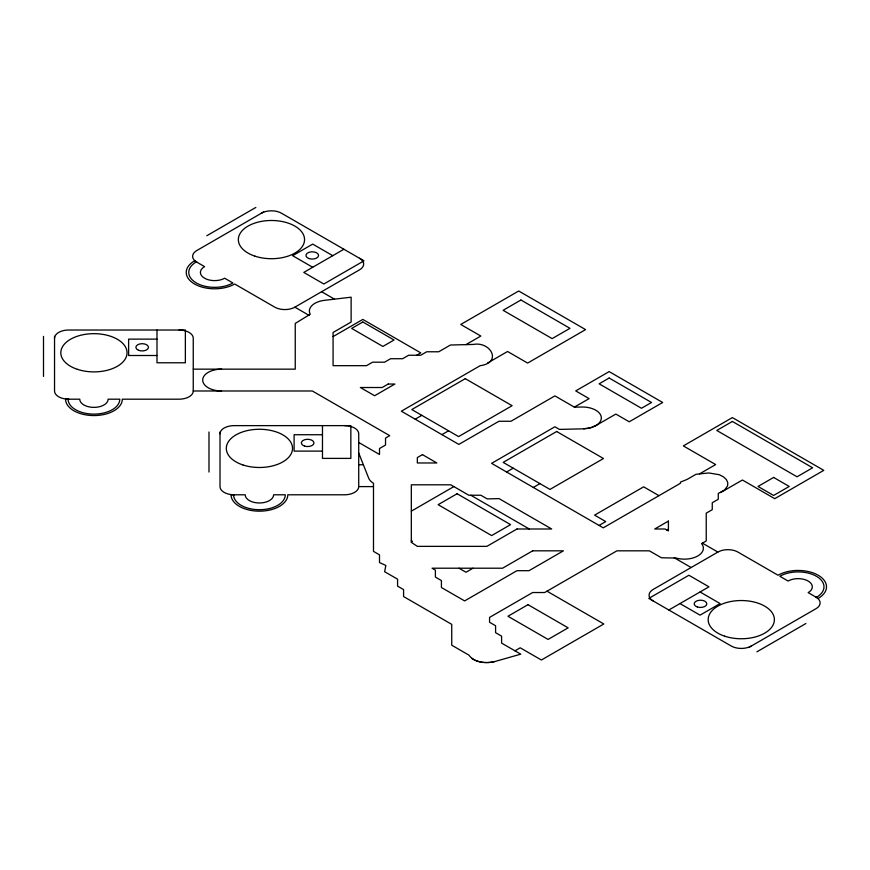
<?xml version="1.0" encoding="UTF-8"?>
<svg xmlns="http://www.w3.org/2000/svg" width="870" height="870" viewBox="0 0 870 870"><rect width="100%" height="100%" fill="white"/><g stroke="black" fill="none" stroke-linecap="round" stroke-linejoin="round"><path stroke-width="1.3" d="M358.723 453.042L368.662 478.119A18.912 10.918 0 0 0 372.828 482.85L373.491 483.252L373.491 551.384L379.505 554.853L379.505 562.553L385.845 565.457L384.627 571.71L397.568 579.181L397.568 586.13L403.582 589.61L403.582 596.559L451.737 624.356L451.737 645.203L468.832 655.077C474.618 663.049 486.297 663.658 495.128 661.45L520.76 654.164L501.598 643.104L501.598 636.155L495.585 632.686L495.585 625.737L489.56 622.257L489.56 617.406L532.657 592.524L544.685 592.524L616.917 550.83L649.39 550.83L661.428 557.779L676.229 558.061A18.912 10.918 0 0 0 697.718 556.006A18.912 10.918 0 0 0 701.601 543.63L706.233 540.955L706.233 513.159L712.258 509.689L712.258 502.729L718.272 499.26L718.272 493.453L724.83 489.832L727.614 485.732L727.777 482.665L726.363 479.566L723.448 476.836L719.294 474.715L708.745 472.954L695.967 474.302L687.137 479.403L680.449 482.121L680.449 483.263L603.236 527.84L491.594 463.34L554.908 426.778L559.432 429.399L583.183 428.834L590.349 427.833L596.32 425.332A18.912 10.918 0 0 0 599.582 413.348A18.912 10.918 0 0 0 581.649 407.019L574.461 407.182L554.908 395.894L510.962 421.265L498.923 421.265L458.838 444.407L401.353 411.195L480.164 365.694C502.621 362.638 490.582 341.105 473.302 344.444L450.442 345.02L438.741 351.774L426.702 351.774L420.688 355.243L408.65 355.243L402.625 358.723L390.587 358.723L384.573 362.192L372.534 362.192L366.52 365.672L333.079 365.672L333.079 332.471L351.132 322.041L351.132 297.203L324.532 300.324A18.912 10.918 0 0 0 310.22 314.244L295.245 323.422L295.245 369.152L193.249 369.152M206.81 235.737L255.856 207.43M263.653 211.932L196.783 250.538A14.181 8.189 0 0 0 196.783 262.12M343.9 249.255L303.782 272.419L323.847 284.001L363.964 260.837L281.488 213.215A14.181 8.189 0 0 0 261.424 213.215M196.337 261.87A25.85 14.92 0 0 0 196.337 282.967A25.85 14.92 0 0 0 232.899 282.967L224.645 278.215A14.181 8.189 0 0 1 204.581 278.215A14.181 8.189 0 0 1 204.581 266.622L194.554 260.837A28.373 16.378 0 0 0 194.554 284.001A28.373 16.378 0 0 0 234.672 284.001L274.8 307.164A14.181 8.189 0 0 0 294.865 307.164L359.506 269.841A14.181 8.189 0 0 0 359.506 258.259M333.079 336.592L362.823 319.421L420.786 352.883L416.686 355.243M465.961 344.629L480.816 336.048L460.752 324.466L518.716 291.004L585.586 329.61L527.633 363.073L507.569 351.491L487.504 363.073M415.186 419.188L421.819 415.349M441.927 434.63L448.572 430.791M574.363 407.127L589.099 398.623L575.722 390.902L609.163 371.599L662.668 402.484L629.227 421.787L615.851 414.066L595.385 425.865M411.325 511.158L453.868 486.591M506.59 471.997L513.202 468.18M411.325 542.043L412.5 541.368L411.325 540.683M533.321 487.45L539.944 483.622M473.019 568.208L466.005 572.253L458.99 568.208M599.071 525.437L605.748 521.576L594.601 515.138L643.648 486.83L658.96 495.672M699.567 473.856L715.662 464.569L683.341 445.908L732.377 417.589L823.781 470.355L774.735 498.673L742.414 480.012L721.839 491.865M666.877 530.037L668.41 529.156M514.964 650.825L520.216 647.791L541.39 660.015L603.802 623.986L547.002 591.187M816.408 597.385A25.85 14.92 0 0 0 816.408 576.277A25.85 14.92 0 0 0 779.846 576.277L788.1 581.04A14.181 8.189 0 0 1 808.154 581.04A14.181 8.189 0 0 1 808.154 592.622L818.191 598.419A28.373 16.378 0 0 0 818.191 575.244A28.373 16.378 0 0 0 778.063 575.244L737.945 552.08A14.181 8.189 0 0 0 717.88 552.08L653.229 589.403A14.181 8.189 0 0 0 653.229 600.985M668.834 610L708.963 586.837L688.899 575.244L648.77 598.419L731.257 646.029A14.181 8.189 0 0 0 751.31 646.029M749.081 647.323L815.962 608.706A14.181 8.189 0 0 0 815.962 597.125M756.889 651.826L805.924 623.507M594.699 426.224L593.971 426.561M721.056 492.268L720.425 492.55M593.231 426.876L592.459 427.17M591.654 427.442L590.839 427.692M590.001 427.92L589.142 428.127M494.562 661.591L493.714 661.809M588.261 428.301L587.38 428.453M492.844 661.983L491.963 662.146M586.478 428.584L585.564 428.682M491.061 662.277L490.158 662.396M584.651 428.758L583.726 428.812M489.234 662.472L488.309 662.527M487.385 662.559L486.46 662.57M156.992 339.126L128.619 339.126L128.619 355.504L156.992 355.504M68.088 399.189A25.85 14.92 0 0 0 93.938 414.109A25.85 14.92 0 0 0 119.788 399.189L108.13 399.189A14.181 8.189 0 0 1 93.938 407.377A14.181 8.189 0 0 1 79.757 399.189L65.565 399.189A28.373 16.378 0 0 0 93.938 415.566A28.373 16.378 0 0 0 122.311 399.189L179.057 399.189A14.181 8.189 0 0 0 193.249 390.989L312.352 390.989L389.727 435.663L385.53 438.088L385.53 445.038L379.505 448.518L379.505 454.477L358.723 442.471M322.476 434.728L294.103 434.728L294.103 451.106L322.476 451.106M358.723 464.765L363.366 464.765M233.573 494.791A25.85 14.92 0 0 0 259.423 509.711A25.85 14.92 0 0 0 285.273 494.791L273.604 494.791A14.181 8.189 0 0 1 259.423 502.98A14.181 8.189 0 0 1 245.231 494.791L231.05 494.791A28.373 16.378 0 0 0 259.423 511.168A28.373 16.378 0 0 0 287.796 494.791L344.542 494.791A14.181 8.189 0 0 0 358.723 486.602L373.491 486.602M485.536 662.538L484.612 662.494M483.687 662.418L482.774 662.32M481.882 662.19L480.99 662.037M480.109 661.863L479.25 661.668M478.413 661.439L477.587 661.189M476.793 660.917L476.01 660.624M475.27 660.308L474.541 659.971M473.856 659.612L473.193 659.242M332.764 255.693L312.7 244.1L292.635 255.693L312.7 267.275M321.617 291.722L334.493 299.16M294.865 307.164L309.133 315.408M702.427 543.163L717.88 552.08M674.239 557.779L691.128 567.523M700.045 591.981L720.11 603.562L700.045 615.144L679.981 603.562M470.8 495.237L529.264 528.993M472.562 658.84L471.964 658.438M358.723 486.602L358.723 433.815A14.181 8.189 0 0 0 344.542 425.626M322.476 425.626L322.476 458.392L350.849 458.392L350.849 425.626L234.204 425.626A14.181 8.189 0 0 0 220.012 433.815M220.012 431.998L220.012 486.602A14.181 8.189 0 0 0 234.204 494.791M208.985 431.998L208.985 472.04M193.249 390.989L193.249 338.212A14.181 8.189 0 0 0 179.057 330.024M156.992 330.024L156.992 362.779L185.364 362.779L185.364 330.024L68.719 330.024A14.181 8.189 0 0 0 54.538 338.212M54.538 336.385L54.538 390.989A14.181 8.189 0 0 0 68.719 399.189M43.5 336.385L43.5 376.427M221.611 390.989A18.912 10.918 0 0 1 202.699 380.07A18.912 10.918 0 0 1 221.611 369.152M362.823 321.987L351.676 328.425L382.887 346.445L394.034 340.007L362.823 321.987M520.945 300.009L503.11 310.307L552.145 338.615L569.981 328.327L520.945 300.009M388.205 384.04L382.18 387.509L360.365 387.509L374.611 395.741L394.893 384.04L388.205 384.04M465.287 378.667L411.793 409.563L458.599 436.588L512.104 405.703L465.287 378.667M422.439 454.618L417.339 457.566L417.339 462.971L436.827 462.971L422.439 454.618M609.163 378.026L599.136 383.822L641.484 408.269L651.521 402.484L609.163 378.026M556.669 431.498L503.164 462.383L549.981 489.418L603.475 458.523L556.669 431.498M457.087 493.747L438.132 504.687L491.637 535.572L510.581 524.632L457.087 493.747M516.987 528.993L486.885 546.36L417.339 546.36L411.325 542.336L411.325 484.807L450.78 484.807L468.832 495.237L480.871 495.237L487.243 498.912L499.032 498.608L551.689 528.993L516.987 528.993M732.377 421.45L716.782 430.465L797.029 476.793L812.634 467.788L732.377 421.45M532.657 550.83L502.555 568.208L432.053 568.208L435.391 570.133L435.391 577.082L441.416 580.562L441.416 587.511L464.634 600.909L516.987 570.687L529.025 570.687L563.412 550.83L532.657 550.83M668.41 521.097L654.74 528.993L665.061 528.993L668.41 530.917L668.41 521.097M528.014 604.683L507.949 616.264L548.078 639.428L568.143 627.846L528.014 604.683M773.626 477.434L758.02 486.45L773.626 495.454L789.221 486.45L773.626 477.434M309.1 258.586A6.307 3.643 0 0 0 318.561 255.432A6.307 3.643 0 0 0 309.1 252.278A6.307 3.643 0 0 0 309.1 258.586M254.91 256.15A33.103 19.107 0 0 0 304.554 239.598A33.103 19.107 0 0 0 254.91 223.046A33.103 19.107 0 0 0 254.91 256.15M697.338 606.977A6.307 3.643 0 0 0 706.799 603.823A6.307 3.643 0 0 0 697.338 600.67A6.307 3.643 0 0 0 697.338 606.977M724.732 636.198A33.103 19.107 0 0 0 774.387 619.647A33.103 19.107 0 0 0 724.732 603.095A33.103 19.107 0 0 0 724.732 636.198M138.504 350.273A6.307 3.643 0 0 0 148.444 347.663A6.307 3.643 0 0 0 139.57 343.998A6.307 3.643 0 0 0 138.504 350.273M77.386 369.326A33.103 19.107 0 0 0 127.042 352.774A33.103 19.107 0 0 0 77.386 336.222A33.103 19.107 0 0 0 77.386 369.326M304.5 446.071A6.307 3.643 0 0 0 313.961 442.917A6.307 3.643 0 0 0 304.5 439.763A6.307 3.643 0 0 0 304.5 446.071M242.871 464.928A33.103 19.107 0 0 0 292.527 448.376A33.103 19.107 0 0 0 242.871 431.824A33.103 19.107 0 0 0 242.871 464.928"/></g></svg>
